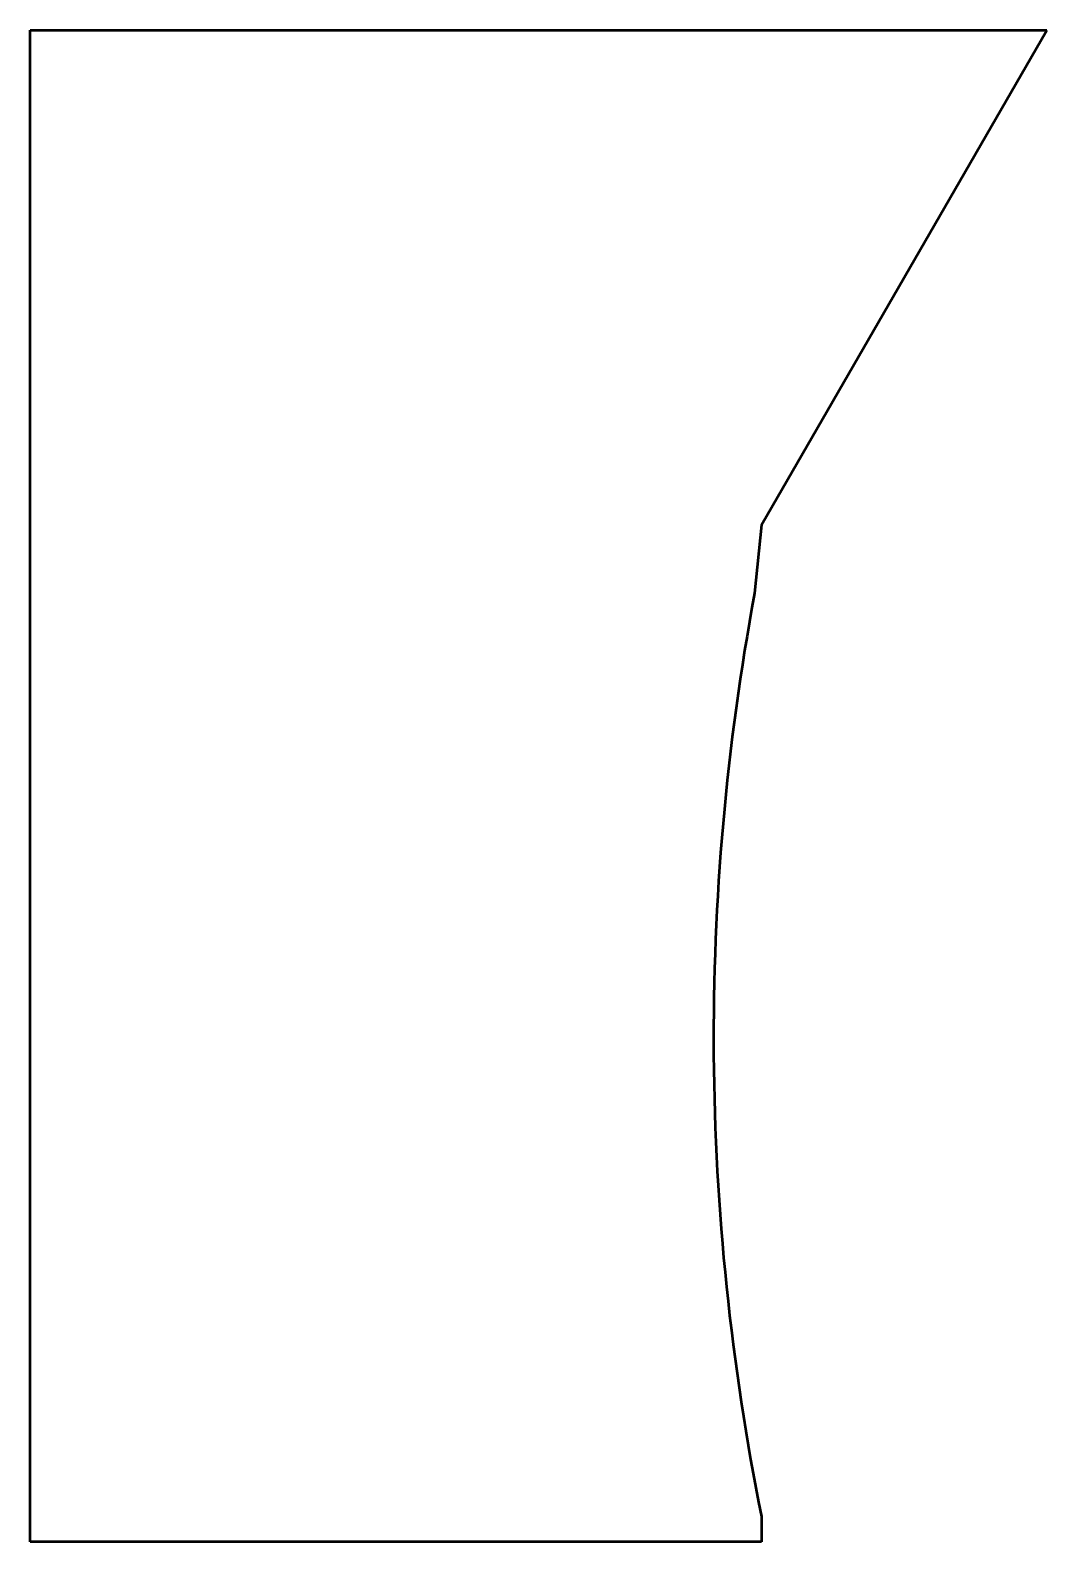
# Model space of a CAD drawing. Header units: millimetres. Extents: x 0 to 202, y 0 to 300.
import ezdxf

# ---------------------------------------------------------------- set-up
doc = ezdxf.new("R2010")
doc.units = ezdxf.units.MM
doc.layers.add('IV_OUTER_PROFILE', color=7, linetype='Continuous', lineweight=50)

msp = doc.modelspace()

# ---------------------------------------------------------------- linework, layer by layer
at = {"layer": 'IV_OUTER_PROFILE'}
for p, q in [((0, 0), (0, 299.57)), ((0, 299.57), (201.58, 299.57)), ((145, 201.57), (201.58, 299.57)), ((145, 201.57), (143.64, 188)), ((145, 5), (145, 0)), ((145, 0), (0, 0))]:
    msp.add_line(p, q, dxfattribs=at)
msp.add_arc((615.51, 100), 480, 169.436, 191.4152, dxfattribs=at)

doc.saveas('drawing.dxf')
